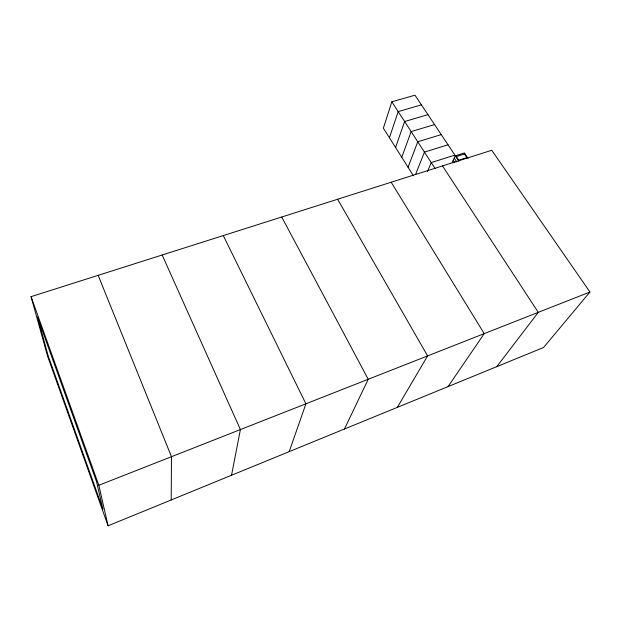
<?xml version="1.0" encoding="UTF-8"?>
<svg xmlns="http://www.w3.org/2000/svg" width="621" height="621" viewBox="0 0 621 621"><rect width="100%" height="100%" fill="white"/><g stroke="black" fill="none" stroke-linecap="round" stroke-linejoin="round"><path stroke-width="0.93" d="M171.21 499.952L171.474 456.699L98.157 275.344M231.532 475.251L240.412 429.577L162.166 254.998M427.535 171.497L431.23 162.578L454.914 155.118L414.968 95.192L391.835 101.797L383.374 128.159L413.446 175.79M389.429 137.746L398.185 111.594L421.411 104.856M289.215 451.63L305.912 403.797L223.288 235.576M395.561 147.456L404.62 121.522L427.939 114.644M401.771 157.292L411.141 131.582L434.553 124.565M408.059 167.251L417.747 141.774L441.252 134.61M415.503 174.641L424.446 152.106L448.036 144.794M452.204 162.555L455.216 155.832L464.368 152.945L468.017 158.363M344.438 429.026L368.237 379.276L281.724 217.016M397.347 407.36L427.605 355.911L337.63 199.248M448.09 386.58L484.225 333.632L391.176 182.232M496.792 366.638L538.283 312.355L442.509 165.923M589.95 292.025L543.577 347.481L108.07 525.808L47.553 356.097L31.05 296.667L491.762 150.266L589.95 292.025L98.84 485.28L108.07 525.808M455.216 155.832L458.849 161.274M454.207 158.091L456.784 161.972M453.206 160.334L454.743 162.655M391.835 101.797L435.158 168.64M31.05 296.667L98.84 485.28M466.899 157.618L458.748 160.202L456.326 156.577L464.461 154.008L466.899 157.618M96.496 481.523L37.454 316.989L48.213 355.965L102.962 509.321L96.496 481.523"/></g></svg>
